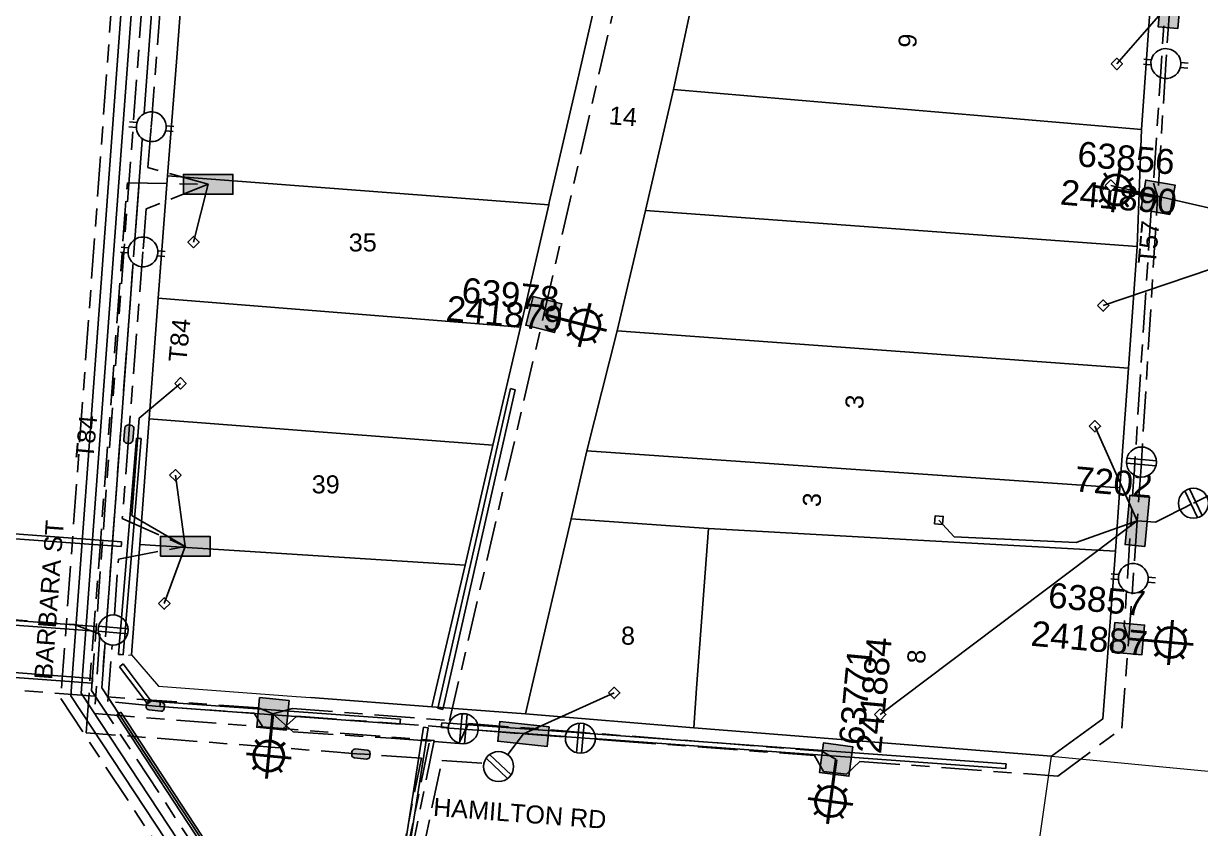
# Model space of a CAD drawing. Header units: metres. Extents: x 309980 to 311407, y 6249141 to 6251386.
# Drawn here: x 310674.1 to 310791.6, y 6249980.3 to 6250060.6 of the extents above; entities that cross this region are included whole.
import ezdxf
from ezdxf.enums import TextEntityAlignment as Align

# ---------------------------------------------------------------- set-up
doc = ezdxf.new("R2010")
doc.units = ezdxf.units.M
doc.linetypes.add('Cable Exist UG', pattern=[8.2, 4, -1.2, 1.8, -1.2])
doc.layers.get('0').update_dxf_attribs({"color": 6})
for name, color, linetype, lineweight in [('Cadastre Buildings_SP_EXT', 9, 'Continuous', 5), ('Cadastre Land Parcels_SP_EXT', 9, 'Continuous', 5), ('Cadastre Road Names_SP_HV_LV_SL_EXT', 9, 'Continuous', 5), ('Cadastre Roads_SP_EXT', 9, 'Continuous', 5)]:
    doc.layers.add(name, color=color, linetype=linetype, lineweight=lineweight)
for name, color, linetype in [('Equip_LV_EXT', 7, 'Continuous'), ('Equip_SP_SL_EXT', 7, 'Continuous'), ('Mains_HV_EXT', 7, 'Continuous'), ('Mains_LV_EXT', 7, 'Continuous'), ('Mains_SL_EXT', 7, 'Continuous'), ('Mains_TR_EXT', 7, 'Continuous'), ('Services_SP_EXT', 7, 'Continuous'), ('SupportsUG_SP_LV_EXT', 7, 'Continuous'), ('SupportsUG_SP_LV_SL_EXT', 7, 'Continuous'), ('UG_Details_SP_MISC', 7, 'Continuous')]:
    doc.layers.add(name, color=color, linetype=linetype)
doc.styles.add('COLUMN_LABEL', font='arial.ttf')
doc.styles.add('iecARIAL', font='arial.ttf', dxfattribs={"height": 2})
doc.styles.add('POLE_LABEL', font='arial.ttf')
doc.styles.get("Standard").update_dxf_attribs({"font": 'arial.ttf'})
doc.linetypes.add('Cable P UG', pattern='A,6,-0.5,["P",Standard,S=1.7,R=0,X=0.5,Y=-1],-2.9', length=9.4)

# ---------------------------------------------------------------- blocks, each defined once
blk = doc.blocks.new('COLUMN_EXT')
blk.add_hatch(color=256).paths.add_polyline_path([(-1.49, 1.48), (-1.49, -1.49), (1.48, -1.49), (1.48, 1.48)])
blk.add_lwpolyline([(-1.49, -1.49), (1.48, -1.49), (1.48, 1.48), (-1.49, 1.48)], close=True)
for tag, height, style, flags, p in [('ASSET_NUM', 2.5, 'COLUMN_LABEL', 8, (2, 2)), ('STRUCTURE_PLANT_NUMBER', 0.2, 'POLE_LABEL', 9, (1.81, 0.03)), ('STREET_CODE', 0.2, 'COLUMN_LABEL', 9, (1.81, -0.2))]:
    blk.add_attdef(tag, text='', height=height, dxfattribs=dict(style=style, flags=flags)).set_placement(p, align=Align.MIDDLE_LEFT)
at = {"flags": 9}
for tag, p in [('COLUMN_TYPE', (1.81, -0.4)), ('OWNED_BY', (1.81, -0.6)), ('STATE', (1.81, -0.8)), ('USAGE', (1.81, -1)), ('LEGEND', (1.81, -1.2)), ('STREETNAME', (1.81, -1.6)), ('SUBURB', (1.81, -1.8)), ('LOCATION', (1.81, -1.4)), ('NOTES', (1.81, -2))]:
    blk.add_attdef(tag, text='', height=0.2, dxfattribs=at).set_placement(p, align=Align.MIDDLE_LEFT)
at = {"flags": 1}
blk.add_attdef('Z', (1.81, -2.35), '', height=0.2, dxfattribs=at)
blk = doc.blocks.new('CUBICLE_EXT')
blk.add_hatch(color=256).paths.add_polyline_path([(-2.475, 0.99), (-2.475, -0.99), (2.475, -0.99), (2.475, 0.99)])
blk.add_lwpolyline([(-2.475, -0.99), (2.475, -0.99), (2.475, 0.99), (-2.475, 0.99)], close=True)
at = {"style": 'COLUMN_LABEL'}
for tag, height, flags, p in [('ASSET_NUM', 2.5, 8, (2, 2)), ('STREET_CODE', 0.2, 9, (0, -0.2))]:
    blk.add_attdef(tag, text='', height=height, dxfattribs=dict(at, flags=flags)).set_placement(p, align=Align.MIDDLE_LEFT)
at = {"flags": 1}
blk.add_attdef('Z', (0, 0), '', height=0.2, dxfattribs=at)
at = {"flags": 9}
for tag, p in [('OWNED_BY', (0, -0.4)), ('STATE', (0, -0.6)), ('USAGE', (0, -0.8)), ('LEGEND', (0, -1)), ('LOCATION', (0, -1.2)), ('STREETNAME', (0, -1.6)), ('SUBURB', (0, -1.8)), ('PARENT', (0, -1.4)), ('NOTES', (0, -2))]:
    blk.add_attdef(tag, text='', height=0.2, dxfattribs=at).set_placement(p, align=Align.MIDDLE_LEFT)
blk = doc.blocks.new('PILLAR_EXT')
blk.add_hatch(color=256).paths.add_polyline_path([(-2.475, 0.99), (-2.475, -0.99), (2.475, -0.99), (2.475, 0.99)])
blk.add_lwpolyline([(-2.475, -0.99), (2.475, -0.99), (2.475, 0.99), (-2.475, 0.99)], close=True)
at = {"style": 'iecARIAL', "flags": 8}
blk.add_attdef('ASSET_NUM', (1.5, 3.5), '', height=2.5, dxfattribs=at)
for tag, p, flags in [('OWNED_BY', (0, -0.2), 9), ('STATE', (0, -0.4), 9), ('SUPPORT_TYPE', (0, -0.6), 9), ('USAGE', (0, -0.8), 9), ('LEGEND', (0, -1), 9), ('LOCATION', (0, -1.2), 9), ('STREETNAME', (0, -1.8), 9), ('SUBURB', (0, -2), 1), ('NOTES', (0, -1.4), 9), ('PARENT', (0, -1.6), 9)]:
    blk.add_attdef(tag, p, '', height=0.2, dxfattribs=dict(flags=flags))
blk = doc.blocks.new('SL_LANTERN_EXT')
at = {"lineweight": 40}
for p, q in [((0, 1.97), (0, 6.47)), ((-1.46, 5.68), (-1.06, 5.28)), ((1.46, 5.68), (1.06, 5.28)), ((-2.25, 4.22), (2.25, 4.22)), ((-1.46, 2.76), (-1.06, 3.16)), ((0, 0), (0, 2.72)), ((1.46, 2.76), (1.06, 3.16))]:
    blk.add_line(p, q, dxfattribs=at)
blk.add_circle((0, 4.22), 1.5, dxfattribs=at)
at = {"style": 'iecARIAL', "flags": 8}
blk.add_attdef('ASSET_NUM', (1.5, 1.5), '', height=2.5, dxfattribs=at)
for tag, p, height, flags in [('CONSTRUCTED_VOLTAGE', (0.98, -0.65), 0.2, 9), ('CONTROL_TYPE', (0.98, -0.85), 0.2, 9), ('LANTERN_PURPOSE', (0.98, -1.05), 0.2, 9), ('LANTERN_TYPE', (0.98, -1.25), 0.2, 9), ('LNUMBER', (2.18, -3.25), 2.5, 8), ('OPERATING_VOLTAGE', (0.98, -1.65), 0.2, 9), ('ORIENTATION', (0.98, -1.85), 0.2, 9), ('OWNED_BY', (0.98, -2.05), 0.2, 9), ('STATE', (0.98, -2.25), 0.2, 9), ('NO_PHASES', (0.98, -1.45), 0.2, 9), ('USAGE', (0.98, -2.45), 0.2, 9), ('CEXIST', (0.98, -2.65), 0.2, 9), ('CNEW', (0.98, -2.85), 0.2, 9), ('CNUMBER', (0.98, -3.05), 0.2, 9), ('CREMOVE', (0.98, -3.25), 0.2, 9), ('CREPLACE', (0.98, -3.45), 0.2, 9), ('LKINGHEIGHT', (0.98, -3.65), 0.2, 9), ('LBRACKET', (0.98, -3.85), 0.2, 9), ('LBRACKETVOCAB', (0.98, -4.05), 0.2, 9), ('LCATEGORY', (0.98, -4.25), 0.2, 9), ('LCHARGE1', (0.98, -4.45), 0.2, 9), ('LCHARGE1PERCENT', (0.98, -4.65), 0.2, 9), ('LCHARGE2', (0.98, -4.85), 0.2, 9), ('LCHARGE2PERCENT', (0.98, -5.05), 0.2, 9), ('LCHARGE3', (0.98, -5.25), 0.2, 9), ('LCHARGE3PERCENT', (0.98, -5.45), 0.2, 9), ('LEXIST', (0.98, -5.65), 0.2, 9), ('LLAMP', (0.98, -5.85), 0.2, 9), ('LLAMPVOCAB', (0.98, -6.05), 0.2, 9), ('LMAST', (0.98, -6.25), 0.2, 9), ('LMASTVOCAB', (0.98, -6.45), 0.2, 9), ('LNEW', (0.98, -6.65), 0.2, 9), ('LANTNUMBER', (0.98, -6.85), 0.2, 9), ('LOUTREACH', (0.98, -7.25), 0.2, 9), ('LOUTREACHVOCAB', (0.98, -7.45), 0.2, 9), ('LRATECODE', (0.98, -7.65), 0.2, 9), ('LREMOVE', (0.98, -7.85), 0.2, 9), ('LREPLACE', (0.98, -8.05), 0.2, 9), ('LTYPE', (0.98, -8.25), 0.2, 9), ('STREETNAME', (0.98, -9.25), 0.2, 9), ('SUBURB', (0.98, -9.45), 0.2, 1), ('LTYPEVOCAB', (0.98, -8.45), 0.2, 9), ('LEGEND', (0.98, -8.65), 0.2, 9), ('LOCATION', (0.98, -8.85), 0.2, 9), ('NOTES', (0.98, -9.05), 0.2, 9)]:
    blk.add_attdef(tag, p, '', height=height, dxfattribs=dict(flags=flags))
blk = doc.blocks.new('CCP_EXT')
at = {"flags": 9}
for tag, p in [('STATE', (0, -1.8)), ('LEGEND', (0, -1.4)), ('LIFE_SUPPORT', (0, -1.6)), ('NOTES', (0, -2))]:
    blk.add_attdef(tag, text='', height=0.2, dxfattribs=at).set_placement(p, align=Align.MIDDLE_LEFT)
blk.add_wipeout([(0, 0.57), (0.57, 0), (0, -0.57), (-0.57, 0)])
blk.add_lwpolyline([(-0.57, 0), (0, 0.57), (0.57, 0), (0, -0.57), (-0.57, 0)])
at = {"flags": 1}
blk.add_attdef('Z', (0, 0), '', height=0.2, dxfattribs=at)
at = {"flags": 9}
for tag, p in [('CCP_TYPE', (0, 0)), ('CONSTRUCTED_VOLTAGE', (0, -0.2)), ('OPERATING_VOLTAGE', (0, -0.6)), ('ORIENTATION', (0, -0.8)), ('OWNED_BY', (0, -1)), ('NO_PHASES', (0, -0.4)), ('USAGE', (0, -1.2))]:
    blk.add_attdef(tag, text='', height=0.2, dxfattribs=at).set_placement(p, align=Align.MIDDLE_LEFT)
blk = doc.blocks.new('LV_STJ_EXT')
h = blk.add_hatch(color=256)
edge = h.paths.add_edge_path()
edge.add_ellipse((-0.59, 0.13), major_axis=(0.226, 0.226), ratio=1, start_angle=45, end_angle=135)
edge.add_line((-0.91, 0.13), (-0.91, -0.13))
edge.add_ellipse((-0.59, -0.13), major_axis=(0.226, 0.226), ratio=1, start_angle=135, end_angle=225)
edge.add_line((-0.59, -0.45), (0.59, -0.45))
edge.add_ellipse((0.59, -0.13), major_axis=(-0.226, 0.226), ratio=1, start_angle=135, end_angle=225)
edge.add_line((0.91, -0.13), (0.91, 0.13))
edge.add_ellipse((0.59, 0.13), major_axis=(-0.226, 0.226), ratio=1, start_angle=225, end_angle=315)
edge.add_line((0.59, 0.45), (-0.59, 0.45))
blk.add_lwpolyline([(-0.91, 0.13), (-0.91, -0.13, 0.414214), (-0.59, -0.45), (0.59, -0.45, 0.414214), (0.91, -0.13), (0.91, 0.13, 0.414214), (0.59, 0.45), (-0.59, 0.45, 0.414214)], format="xyb", close=True)
at = {"flags": 1}
blk.add_attdef('Z', (0, 0), '', height=0.2, dxfattribs=at)
at = {"flags": 9}
for tag, p in [('ORIENTATION', (0, 0)), ('USAGE', (0, -0.2)), ('LEGEND', (0, -0.4)), ('NOTES', (0, -0.6))]:
    blk.add_attdef(tag, text='', height=0.2, dxfattribs=at).set_placement(p, align=Align.MIDDLE_LEFT)
blk = doc.blocks.new('LV_UG_LINKS_OPEN_EXT')
for p, q in [((-0.25, 1.47), (-0.25, 2.22)), ((0.25, 1.47), (0.25, 2.22)), ((-0.25, -1.47), (-0.25, -2.22)), ((0.25, -1.47), (0.25, -2.22))]:
    blk.add_line(p, q)
at = {"flags": 9}
for tag, p in [('ACTUAL_STATUS', (0, 0)), ('CONSTRUCTED_VOLTAGE', (0, -0.2)), ('OPERATING_VOLTAGE', (0, -0.6)), ('ORIENTATION', (0, -0.8)), ('STATE', (0, -1)), ('SWITCH_TYPE', (0, -1.2)), ('NO_PHASES', (0, -0.4)), ('USAGE', (0, -1.4)), ('NOTES', (0, -1.6))]:
    blk.add_attdef(tag, text='', height=0.2, dxfattribs=at).set_placement(p, align=Align.MIDDLE_LEFT)
at = {"flags": 1}
blk.add_attdef('Z', (0, 0), '', height=0.2, dxfattribs=at)
blk.add_wipeout([(-0.25, 1.47), (-0.43, 1.43), (-0.61, 1.36), (-0.77, 1.28), (-0.93, 1.17), (-1.07, 1.05), (-1.19, 0.9), (-1.29, 0.75), (-1.38, 0.58), (-1.44, 0.4), (-1.48, 0.22), (-1.49, 0.03), (-1.49, -0.16), (-1.45, -0.34), (-1.4, -0.52), (-1.32, -0.69), (-1.23, -0.85), (-1.11, -1), (-0.98, -1.13), (-0.83, -1.24), (-0.66, -1.34), (-0.49, -1.41), (-0.31, -1.46), (-0.13, -1.49), (0.06, -1.49), (0.25, -1.47), (0.43, -1.43), (0.61, -1.36), (0.77, -1.28), (0.93, -1.17), (1.07, -1.05), (1.19, -0.9), (1.29, -0.75), (1.38, -0.58), (1.44, -0.4), (1.48, -0.22), (1.49, -0.03), (1.49, 0.16), (1.45, 0.34), (1.4, 0.52), (1.32, 0.69), (1.23, 0.85), (1.11, 1), (0.98, 1.13), (0.83, 1.24), (0.66, 1.34), (0.49, 1.41), (0.31, 1.46), (0.13, 1.49), (-0.06, 1.49)])
blk.add_lwpolyline([(0, -1.49, 1), (0, 1.49, 1)], format="xyb", close=True)
blk = doc.blocks.new('LV_UG_LINKS_CLOSED_EXT')
blk.add_wipeout([(-1.06, 1.06), (-1.18, 0.92), (-1.29, 0.76), (-1.37, 0.59), (-1.43, 0.42), (-1.48, 0.23), (-1.49, 0.05), (-1.49, -0.14), (-1.46, -0.33), (-1.41, -0.51), (-1.33, -0.68), (-1.24, -0.84), (-1.12, -0.99), (-0.99, -1.12), (-0.84, -1.24), (-0.68, -1.33), (-0.51, -1.41), (-0.33, -1.46), (-0.14, -1.49), (0.05, -1.49), (0.23, -1.48), (0.42, -1.43), (0.59, -1.37), (0.76, -1.29), (0.92, -1.18), (1.06, -1.06), (1.18, -0.92), (1.29, -0.76), (1.37, -0.59), (1.43, -0.42), (1.48, -0.23), (1.49, -0.05), (1.49, 0.14), (1.46, 0.33), (1.41, 0.51), (1.33, 0.68), (1.24, 0.84), (1.12, 0.99), (0.99, 1.12), (0.84, 1.24), (0.68, 1.33), (0.51, 1.41), (0.33, 1.46), (0.14, 1.49), (-0.05, 1.49), (-0.23, 1.48), (-0.42, 1.43), (-0.59, 1.37), (-0.76, 1.29), (-0.92, 1.18)])
for p, q in [((-0.25, -1.48), (-0.25, 1.48)), ((0.25, -1.48), (0.25, 1.48))]:
    blk.add_line(p, q)
blk.add_circle((0, 0), 1.5)
at = {"flags": 9}
for tag, p in [('ACTUAL_STATUS', (0, 0)), ('CONSTRUCTED_VOLTAGE', (0, -0.2)), ('OPERATING_VOLTAGE', (0, -0.6)), ('ORIENTATION', (0, -0.8)), ('STATE', (0, -1)), ('SWITCH_TYPE', (0, -1.2)), ('NO_PHASES', (0, -0.4)), ('USAGE', (0, -1.4)), ('NOTES', (0, -1.6))]:
    blk.add_attdef(tag, text='', height=0.2, dxfattribs=at).set_placement(p, align=Align.MIDDLE_LEFT)
at = {"flags": 1}
blk.add_attdef('Z', (0, 0), '', height=0.2, dxfattribs=at)

msp = doc.modelspace()

# ---------------------------------------------------------------- linework, layer by layer
at = {"layer": 'Cadastre Land Parcels_SP_EXT', "linetype": 'Continuous'}
for points in [[(310735.01, 6250078.72), (310720.1, 6250079.94), (310706.34, 6250081.03), (310691.29, 6250082.23), (310690.33, 6250069.57), (310689.4, 6250057.21), (310688.49, 6250045.38), (310726.55, 6250042.49), (310726.6, 6250042.74), (310729.37, 6250054.6), (310732.13, 6250066.66), (310735.01, 6250078.72)], [(310786.65, 6250062.7), (310741.52, 6250065.72), (310739.02, 6250053.99), (310785.75, 6250050.02), (310786.65, 6250062.7)], [(310726.55, 6250042.49), (310688.49, 6250045.38), (310687.54, 6250033.18), (310723.74, 6250030.29), (310726.55, 6250042.49)], [(310784.45, 6250026.2), (310733.39, 6250029.92), (310730.35, 6250017.94), (310783.57, 6250014.24), (310784.45, 6250026.2)], [(310720.98, 6250018.52), (310686.65, 6250021.13), (310685.7, 6250008.61), (310718.19, 6250006.55), (310720.98, 6250018.52)], [(310783.57, 6250014.24), (310730.35, 6250017.94), (310728.8, 6250011.15), (310742.51, 6250010.2), (310783.16, 6250007.95), (310783.57, 6250014.24)], [(310742.51, 6250010.2), (310728.8, 6250011.15), (310724.76, 6249994), (310724.23, 6249991.71), (310741.03, 6249990.3), (310741.32, 6249994.25), (310742.51, 6250010.2)], [(310741.32, 6249994.25), (310741.03, 6249990.3), (310776.75, 6249987.48), (310781.89, 6249991.21), (310782.19, 6249995.15), (310783.16, 6250007.95), (310742.51, 6250010.2), (310741.32, 6249994.25)]]:
    msp.add_lwpolyline(points, close=True, dxfattribs=at)
msp.add_lwpolyline([(310732.13, 6250066.66), (310729.37, 6250054.6), (310726.6, 6250042.74), (310726.55, 6250042.49), (310723.74, 6250030.29), (310720.98, 6250018.52), (310718.19, 6250006.55), (310715.18, 6249993.71), (310714.88, 6249992.4), (310724.23, 6249991.71), (310724.76, 6249994), (310724.76, 6249994), (310728.8, 6250011.15), (310730.35, 6250017.94), (310733.39, 6250029.92), (310736.2, 6250041.94), (310739.02, 6250053.99), (310741.52, 6250065.72)], dxfattribs=at)
at = {"layer": 'Mains_LV_EXT', "linetype": 'Cable Exist UG'}
for points in [[(310706.72, 6249976.34), (310711.57, 6249975.84), (310713.83, 6249987.27), (310707.65, 6249987.7)], [(310688.04, 6249957.07), (310690.24, 6249960.24), (310689.48, 6249962.34), (310690.81, 6249964.23), (310693.5, 6249964.92), (310700.66, 6249975.19), (310713.19, 6249974.29), (310715.88, 6249987.05), (310720.06, 6249986.78)]]:
    msp.add_lwpolyline(points, dxfattribs=at)
at = {"layer": 'Mains_SL_EXT', "linetype": 'Cable Exist UG'}
for points in [[(310726.06, 6250031.55), (310734.62, 6250068.88)], [(310699, 6249991.69), (310701.03, 6249989.89), (310710.81, 6249989.28), (310715.15, 6249988.94)]]:
    msp.add_lwpolyline(points, dxfattribs=at)
at = {"layer": 'UG_Details_SP_MISC'}
for p, q in [((310722.74, 6250024.15), (310722.98, 6250024.1)), ((310723.21, 6250024.04), (310722.98, 6250024.1)), ((310685.38, 6250019.2), (310685.62, 6250019.18)), ((310685.85, 6250019.16), (310685.62, 6250019.18)), ((310683.89, 6250008.88), (310668.56, 6250009.99)), ((310683.85, 6250008.4), (310668.53, 6250009.51)), ((310683.85, 6250008.4), (310683.87, 6250008.64)), ((310683.89, 6250008.88), (310683.87, 6250008.64)), ((310683.58, 6249997.63), (310683.82, 6249997.61)), ((310684.06, 6249997.59), (310683.82, 6249997.61)), ((310680.97, 6249994.76), (310667.16, 6249995.78)), ((310681, 6249995.24), (310667.19, 6249996.26)), ((310683.67, 6249996.39), (310683.86, 6249996.54)), ((310686.47, 6249992.69), (310683.67, 6249996.39)), ((310684.05, 6249996.68), (310683.86, 6249996.54)), ((310686.85, 6249992.98), (310684.05, 6249996.68)), ((310680.97, 6249994.76), (310680.99, 6249995)), ((310681, 6249995.24), (310680.99, 6249995)), ((310686.47, 6249992.69), (310686.66, 6249992.84)), ((310686.85, 6249992.98), (310686.66, 6249992.84)), ((310687.72, 6249992.43), (310687.74, 6249992.67)), ((310711.71, 6249990.68), (310687.72, 6249992.43)), ((310687.75, 6249992.91), (310687.74, 6249992.67)), ((310711.74, 6249991.16), (310687.75, 6249992.91)), ((310715.49, 6249992.26), (310715.72, 6249992.21)), ((310683.41, 6249991.59), (310683.61, 6249991.73)), ((310695.29, 6249973.56), (310683.41, 6249991.59)), ((310683.81, 6249991.86), (310683.61, 6249991.73)), ((310695.66, 6249973.87), (310683.81, 6249991.86)), ((310711.71, 6249990.68), (310711.72, 6249990.92)), ((310711.74, 6249991.16), (310711.72, 6249990.92)), ((310711.45, 6249973.85), (310714.04, 6249990.37)), ((310711.92, 6249973.76), (310714.51, 6249990.3)), ((310714.04, 6249990.37), (310714.27, 6249990.33)), ((310714.51, 6249990.3), (310714.27, 6249990.33)), ((310772.19, 6249986.23), (310772.21, 6249986.47)), ((310772.22, 6249986.71), (310772.21, 6249986.47))]:
    msp.add_line(p, q, dxfattribs=at)

# ---------------------------------------------------------------- block references
at = {"layer": 'Equip_LV_EXT'}
for p, rotation in [((310684.61, 6250019.61), 264.3974655158406), ((310687.27, 6249992.47), 353.4234540089658), ((310707.79, 6249987.69), 174.6963453168928)]:
    msp.add_blockref('LV_STJ_EXT', p, dxfattribs=dict(at, rotation=rotation))
at = {"layer": 'Equip_SP_SL_EXT'}
ref = msp.add_blockref('SL_LANTERN_EXT', (310787.38, 6250043.26), dxfattribs=dict(at, rotation=80.2092711698508))
ref.add_attrib('ASSET_NUM', '63856', dxfattribs={"layer": '0', "height": 2.5, "rotation": 355.0011, "style": 'iecARIAL'}).set_placement((310788.88, 6250044.76), align=Align.BOTTOM_RIGHT)
ref = msp.add_blockref('SL_LANTERN_EXT', (310726.06, 6250031.55), dxfattribs=dict(at, rotation=255.7501563791511))
ref.add_attrib('ASSET_NUM', '63978', dxfattribs={"layer": '0', "height": 2.5, "rotation": 354.3287, "style": 'iecARIAL'}).set_placement((310727.56, 6250033.05), align=Align.MIDDLE_RIGHT)
ref = msp.add_blockref('SL_LANTERN_EXT', (310784.45, 6249999.2), dxfattribs=dict(at, rotation=264.80797069414))
ref.add_attrib('ASSET_NUM', '63857', dxfattribs={"layer": '0', "height": 2.5, "rotation": 354.8455, "style": 'iecARIAL'}).set_placement((310785.95, 6250000.7), align=Align.BOTTOM_RIGHT)
ref = msp.add_blockref('SL_LANTERN_EXT', (310755.25, 6249987.13), dxfattribs=dict(at, rotation=172.3846152962531))
ref.add_attrib('ASSET_NUM', '63771', dxfattribs={"layer": '0', "height": 2.5, "rotation": 84.6822, "style": 'iecARIAL'}).set_placement((310756.75, 6249988.63), align=Align.MIDDLE_LEFT)
at = {"layer": 'Equip_SP_SL_EXT', "rotation": 174.4682536220758}
msp.add_blockref('SL_LANTERN_EXT', (310699, 6249991.69), dxfattribs=at)
at = {"layer": 'Services_SP_EXT'}
for p in [(310781.93, 6250032.44), (310689.77, 6250024.68), (310688.16, 6250002.71)]:
    msp.add_blockref('CCP_EXT', p, dxfattribs=at)
at = {"layer": 'SupportsUG_SP_LV_EXT'}
ref = msp.add_blockref('PILLAR_EXT', (310788.61, 6250062.64), dxfattribs=dict(at, rotation=264.8381928369664))
ref.add_attrib('ASSET_NUM', '7201', dxfattribs={"layer": '0', "height": 2.5, "rotation": 355.0181, "style": 'iecARIAL'}).set_placement((310790.11, 6250066.14), align=Align.BOTTOM_RIGHT)
for p in [(310692.54, 6250044.54), (310690.25, 6250008.41)]:
    msp.add_blockref('CUBICLE_EXT', p, dxfattribs=at)
ref = msp.add_blockref('PILLAR_EXT', (310785.33, 6250010.97), dxfattribs=dict(at, rotation=264.6597510589196))
ref.add_attrib('ASSET_NUM', '7202', dxfattribs={"layer": '0', "height": 2.5, "rotation": 354.8455, "style": 'iecARIAL'}).set_placement((310786.83, 6250014.47), align=Align.MIDDLE_RIGHT)
at = {"layer": 'SupportsUG_SP_LV_EXT', "rotation": 173.8593086206696}
msp.add_blockref('PILLAR_EXT', (310724.03, 6249989.69), dxfattribs=at)
at = {"layer": 'SupportsUG_SP_LV_SL_EXT'}
ref = msp.add_blockref('COLUMN_EXT', (310787.38, 6250043.26), dxfattribs=dict(at, rotation=80.2092711698508))
ref.add_attrib('ASSET_NUM', '241890', dxfattribs={"layer": '0', "height": 2.5, "rotation": 355.0011, "style": 'COLUMN_LABEL'}).set_placement((310789.38, 6250044.01), align=Align.TOP_RIGHT)
ref = msp.add_blockref('COLUMN_EXT', (310726.06, 6250031.55), dxfattribs=dict(at, rotation=255.7501563791511))
ref.add_attrib('ASSET_NUM', '241879', dxfattribs={"layer": '0', "height": 2.5, "rotation": 354.3287, "style": 'COLUMN_LABEL'}).set_placement((310728.06, 6250032.3), align=Align.TOP_RIGHT)
ref = msp.add_blockref('COLUMN_EXT', (310784.45, 6249999.2), dxfattribs=dict(at, rotation=264.80797069414))
ref.add_attrib('ASSET_NUM', '241887', dxfattribs={"layer": '0', "height": 2.5, "rotation": 354.8455, "style": 'COLUMN_LABEL'}).set_placement((310786.45, 6249999.95), align=Align.TOP_RIGHT)
ref = msp.add_blockref('COLUMN_EXT', (310755.25, 6249987.13), dxfattribs=dict(at, rotation=172.3846152962531))
ref.add_attrib('ASSET_NUM', '241884', dxfattribs={"layer": '0', "height": 2.5, "rotation": 84.6822, "style": 'COLUMN_LABEL'}).set_placement((310757.25, 6249987.88), align=Align.TOP_LEFT)
at = {"layer": 'SupportsUG_SP_LV_SL_EXT', "rotation": 174.4682536220758}
msp.add_blockref('COLUMN_EXT', (310699, 6249991.69), dxfattribs=at)

# ---------------------------------------------------------------- texts
at = {"layer": 'Cadastre Land Parcels_SP_EXT'}
for s, rotation, p in [('9', 85.9914, (310763.24, 6250058.11)), ('14', 355.5222, (310732.51, 6250050.54)), ('3', 86.0117, (310757.94, 6250022.08)), ('3', 85.8133, (310753.68, 6250012.3)), ('8', 85.9615, (310764.12, 6249996.65))]:
    msp.add_text(s, height=1.8, rotation=rotation, dxfattribs=at).set_placement(p)
for s, p in [('35', (310706.58, 6250037.84)), ('39', (310702.88, 6250013.7)), ('8', (310733.77, 6249998.6))]:
    msp.add_text(s, height=1.8, dxfattribs=at).set_placement(p)
at = {"layer": 'Cadastre Road Names_SP_HV_LV_SL_EXT'}
for s, rotation, p in [('BARBARA ST', 85.7575, (310676.95, 6249995.06)), ('HAMILTON RD', 355.6673, (310714.96, 6249981.53))]:
    msp.add_text(s, height=1.8, rotation=rotation, dxfattribs=at).set_placement(p)
at = {"layer": 'Mains_LV_EXT'}
for s, rotation, p in [('T57', 84.8673, (310787.16, 6250036.51)), ('T84', 84.4699, (310690.36, 6250026.74)), ('T84', 84.6944, (310681.07, 6250017.09))]:
    msp.add_text(s, height=1.8, rotation=rotation, dxfattribs=at).set_placement(p)

# ---------------------------------------------------------------- next in the draw order: linework, layer by layer
at = {"layer": 'Cadastre Buildings_SP_EXT', "linetype": 'Continuous'}
for points in [[(310785.33, 6250038.35), (310736.2, 6250041.94), (310733.39, 6250029.92), (310784.45, 6250026.2), (310785.33, 6250038.35)], [(310723.74, 6250030.29), (310687.54, 6250033.18), (310686.65, 6250021.13), (310720.98, 6250018.52), (310723.74, 6250030.29)], [(310718.19, 6250006.55), (310685.7, 6250008.61), (310684.88, 6249997.59), (310687.58, 6249994.47), (310701.33, 6249993.43), (310702.78, 6249993.32), (310714.88, 6249992.4), (310715.18, 6249993.71), (310718.19, 6250006.55)]]:
    msp.add_lwpolyline(points, close=True, dxfattribs=at)
at = {"layer": 'Services_SP_EXT'}
for points in [[(310781.93, 6250032.44), (310803.36, 6250039.69)], [(310690.25, 6250008.41), (310688.16, 6250002.71)]]:
    msp.add_lwpolyline(points, dxfattribs=at)

# ---------------------------------------------------------------- next in the draw order: block references
for p in [(310783.28, 6250056.55), (310782.68, 6250044.41), (310781.09, 6250020.4), (310689.26, 6250015.51), (310733.09, 6249993.79), (310759.65, 6249991.62)]:
    msp.add_blockref('CCP_EXT', p, dxfattribs=at)
for p, rotation in [((310691.08, 6250038.77), 90.0000000000002), ((310765.52, 6250011.03), 39.86403879747679)]:
    msp.add_blockref('CCP_EXT', p, dxfattribs=dict(at, rotation=rotation))

# ---------------------------------------------------------------- next in the draw order: linework, layer by layer
at = {"layer": 'Cadastre Buildings_SP_EXT', "linetype": 'Continuous'}
msp.add_lwpolyline([(310785.75, 6250050.02), (310739.02, 6250053.99), (310736.2, 6250041.94), (310785.33, 6250038.35), (310785.75, 6250050.02)], close=True, dxfattribs=at)
at = {"layer": 'Cadastre Roads_SP_EXT', "linetype": 'Continuous'}
for points in [[(310684.59, 6249997.57), (310684.88, 6249997.59), (310685.7, 6250008.61), (310686.65, 6250021.13), (310687.54, 6250033.18), (310688.49, 6250045.38), (310689.4, 6250057.21), (310690.33, 6250069.57), (310691.29, 6250082.23), (310693.09, 6250105.99), (310683.32, 6250106.8), (310672.79, 6250107.66), (310671.92, 6250095.49), (310671.02, 6250083.19), (310670.13, 6250070.92), (310669.26, 6250059.17), (310668.37, 6250047.06), (310667.5, 6250034.9), (310667.06, 6250028.99), (310666.61, 6250022.9), (310665.74, 6250010.63), (310664.68, 6249996.2)], [(310786.65, 6250062.7), (310785.75, 6250050.02), (310785.33, 6250038.35), (310784.45, 6250026.2), (310783.57, 6250014.24), (310783.16, 6250007.95), (310782.19, 6249995.15), (310781.89, 6249991.21), (310776.75, 6249987.48), (310787.19, 6249986.48), (310801.84, 6249985.09), (310802.51, 6249995.45), (310803.61, 6250012.46), (310803.82, 6250015.76), (310803.85, 6250016.17), (310804.1, 6250020.02), (310804.42, 6250024.88), (310804.69, 6250029.11), (310805.36, 6250039.48), (310806.31, 6250054.14), (310807.15, 6250067.17)], [(310701.91, 6249973.68), (310701.89, 6249973.24), (310718.26, 6249972.04), (310738.94, 6249970.58), (310750.59, 6249969.7), (310762.29, 6249968.68), (310773.96, 6249967.83), (310775.37, 6249977.71), (310776.75, 6249987.48), (310741.03, 6249990.3), (310724.23, 6249991.71), (310714.88, 6249992.4), (310702.78, 6249993.32), (310702.78, 6249993.32)]]:
    msp.add_lwpolyline(points, dxfattribs=at)
at = {"layer": 'Mains_HV_EXT', "linetype": 'Cable P UG'}
for points in [[(310499.28, 6249307.21), (310480.87, 6249324.6), (310543.52, 6249415.46), (310407.88, 6249509.37), (310449.15, 6249568.56), (310455.97, 6249578.33), (310455.97, 6249578.33), (310519.21, 6249669.03), (310516.97, 6249696.2), (310525.14, 6249722.85), (310535.09, 6249744.62), (310693.3, 6249971.56), (310678.84, 6249993.5), (310699.61, 6250276.28), (310697.32, 6250447.42), (310712.36, 6250491.27), (310443.88, 6250655.55), (310836.73, 6250922.55), (310838.96, 6250937.88), (310821.75, 6250965.93), (310997.43, 6251073.89), (311001.2, 6251084.45), (310842.25, 6251343.04)], [(310500.97, 6249307.26), (310481.22, 6249324.9), (310543.56, 6249415.58), (310409.27, 6249509.63), (310449.85, 6249567.82), (310456.61, 6249577.51), (310456.61, 6249577.51), (310520.24, 6249668.76), (310517.98, 6249696.08), (310526.07, 6249722.49), (310535.97, 6249744.12), (310694.51, 6249971.55), (310679.87, 6249993.77), (310700.66, 6250275.8), (310698.7, 6250447.2), (310713.92, 6250491.32), (310445.73, 6250655.59), (310837.63, 6250921.98), (310840.26, 6250937.89), (310823.3, 6250965.71), (310998.25, 6251073.22), (311002.31, 6251084.56), (310866.6, 6251305.34), (310901.49, 6251326.77)], [(310502.48, 6249307.3), (310483.85, 6249325.19), (310546.33, 6249416.08), (310412.06, 6249510.12), (310451.49, 6249566.67), (310458.25, 6249576.36), (310458.25, 6249576.36), (310522.29, 6249668.2), (310520, 6249695.86), (310527.95, 6249721.78), (310537.71, 6249743.13), (310696.93, 6249971.52), (310681.91, 6249994.3), (310702.66, 6250275.73), (310700.71, 6250446.88)]]:
    msp.add_lwpolyline(points, dxfattribs=at)
at = {"layer": 'Mains_LV_EXT', "linetype": 'Cable Exist UG'}
msp.add_lwpolyline([(310684.61, 6250019.61), (310683.96, 6250011.2), (310690.25, 6250008.41)], dxfattribs=at)
at = {"layer": 'Services_SP_EXT'}
for points in [[(310691.08, 6250038.77), (310692.54, 6250044.54)], [(310782.68, 6250044.41), (310803.36, 6250039.69)], [(310690.25, 6250008.41), (310684.92, 6250011.5), (310684.92, 6250011.5), (310685.66, 6250021.21), (310689.77, 6250024.68)], [(310690.25, 6250008.41), (310689.26, 6250015.51)], [(310785.33, 6250010.97), (310779.22, 6250008.79), (310767.05, 6250009.35), (310765.52, 6250011.03)]]:
    msp.add_lwpolyline(points, dxfattribs=at)

# ---------------------------------------------------------------- next in the draw order: block references
at = {"layer": 'Equip_LV_EXT'}
for name, p, rotation in [('LV_UG_LINKS_OPEN_EXT', (310788.18, 6250056.59), 264.8381928369664), ('LV_UG_LINKS_OPEN_EXT', (310686.86, 6250050.29), 83.85073629512426), ('LV_UG_LINKS_OPEN_EXT', (310686.02, 6250037.8), 264.3974655158406), ('LV_UG_LINKS_CLOSED_EXT', (310785.74, 6250016.83), 264.7948753838259), ('LV_UG_LINKS_CLOSED_EXT', (310790.94, 6250012.72), 25.55027970124745), ('LV_UG_LINKS_OPEN_EXT', (310784.92, 6250005.22), 264.80797069414), ('LV_UG_LINKS_CLOSED_EXT', (310683.05, 6250000.07), 84.66506392966427), ('LV_UG_LINKS_CLOSED_EXT', (310718.01, 6249990.22), 354.774197465566), ('LV_UG_LINKS_CLOSED_EXT', (310729.71, 6249989.27), 354.6459458768306)]:
    msp.add_blockref(name, p, dxfattribs=dict(at, rotation=rotation))

# ---------------------------------------------------------------- next in the draw order: linework, layer by layer
at = {"layer": 'Mains_HV_EXT', "linetype": 'Cable Exist UG'}
msp.add_lwpolyline([(310668.51, 6250004.46), (310668.25, 6250001.36), (310670.48, 6250001.28), (310679.15, 6250000.62), (310681.72, 6249999.65), (310681.19, 6249991.73), (310715.12, 6249989.03), (310712.76, 6249977.51), (310709.01, 6249977.74), (310699.42, 6249978.38), (310679.69, 6249950.58), (310680.41, 6249947.92), (310637.27, 6249886.28), (310638.15, 6249885.33)], dxfattribs=at)
at = {"layer": 'Mains_LV_EXT', "linetype": 'Cable Exist UG'}
for points in [[(310686.86, 6250050.29), (310690.51, 6250098.59)], [(310788.61, 6250062.64), (310788.18, 6250056.59)], [(310788.18, 6250056.59), (310785.74, 6250016.83)], [(310692.54, 6250044.54), (310686.5, 6250046.22), (310686.86, 6250050.29)], [(310707.8, 6249987.69), (310680.34, 6249989.81), (310684.47, 6250044.68), (310692.54, 6250044.54)], [(310692.54, 6250044.54), (310686.36, 6250042.08), (310686.02, 6250037.8)], [(310686.02, 6250037.8), (310684.61, 6250019.61)], [(310790.94, 6250012.72), (310801.86, 6250018.18), (310807.46, 6250017.86)], [(310785.74, 6250016.83), (310785.33, 6250010.97)], [(310785.33, 6250010.97), (310787.14, 6250010.83), (310790.94, 6250012.72)], [(310785.33, 6250010.97), (310784.92, 6250005.22)], [(310683.17, 6250001.57), (310683.58, 6250007.13), (310690.25, 6250008.41)], [(310731.2, 6249989.16), (310733.25, 6249989.01), (310753.08, 6249987.54), (310753.99, 6249985.94), (310756.28, 6249985.67), (310757.61, 6249986.96), (310777.41, 6249985.48), (310783.8, 6249990.28), (310784.92, 6250005.22)], [(310687.27, 6249992.47), (310682.53, 6249992.94), (310682.96, 6249998.58)], [(310687.27, 6249992.47), (310697.12, 6249991.76), (310698.03, 6249990.35), (310700.01, 6249990.2), (310701.38, 6249991.46), (310714.5, 6249990.51), (310716.51, 6249990.34)], [(310719.5, 6249990.08), (310724.03, 6249989.69)], [(310724.03, 6249989.69), (310728.08, 6249989.39)]]:
    msp.add_lwpolyline(points, dxfattribs=at)
at = {"layer": 'Mains_SL_EXT', "linetype": 'Cable Exist UG'}
for points in [[(310789.93, 6250090.09), (310786.94, 6250044.66), (310787.38, 6250043.26)], [(310787.38, 6250043.26), (310786.71, 6250041.92), (310784.03, 6250000.47), (310784.45, 6249999.2)], [(310699, 6249991.69), (310700.97, 6249992.23), (310716.65, 6249991.03), (310726.06, 6250031.55)], [(310699, 6249991.69), (310697.58, 6249992.29), (310668.04, 6249994.43), (310668.41, 6250001.27), (310667.2, 6250003.39)]]:
    msp.add_lwpolyline(points, dxfattribs=at)
at = {"layer": 'Services_SP_EXT'}
for points in [[(310783.28, 6250056.55), (310788.61, 6250062.64)], [(310781.09, 6250020.4), (310785.33, 6250010.97)], [(310759.65, 6249991.62), (310785.33, 6250010.97)], [(310733.09, 6249993.79), (310724.03, 6249989.69)]]:
    msp.add_lwpolyline(points, dxfattribs=at)
at = {"layer": 'UG_Details_SP_MISC'}
for p, q in [((310715.49, 6249992.26), (310722.74, 6250024.15)), ((310715.96, 6249992.15), (310723.21, 6250024.04)), ((310683.58, 6249997.63), (310685.38, 6250019.2)), ((310684.06, 6249997.59), (310685.85, 6250019.16)), ((310681.38, 6250000.42), (310667.57, 6250001.44)), ((310681.35, 6249999.94), (310667.54, 6250000.96)), ((310681.38, 6250000.42), (310681.36, 6250000.18)), ((310681.35, 6249999.94), (310681.36, 6250000.18)), ((310715.96, 6249992.15), (310715.72, 6249992.21)), ((310715.84, 6249990.33), (310715.85, 6249990.57)), ((310715.87, 6249990.81), (310715.85, 6249990.57))]:
    msp.add_line(p, q, dxfattribs=at)
at = {"layer": 'UG_Details_SP_MISC', "color": 7, "linetype": 'Cable Exist UG', "flags": 128}
msp.add_lwpolyline([(310685.6, 6250044.27), (310681.91, 6249994.3), (310696.93, 6249971.52), (310637.5, 6249886.27)], dxfattribs=at)

# ---------------------------------------------------------------- next in the draw order: block references
at = {"layer": 'Equip_LV_EXT', "rotation": 46.5033784408007}
msp.add_blockref('LV_UG_LINKS_CLOSED_EXT', (310721.54, 6249986.44), dxfattribs=at)

# ---------------------------------------------------------------- next in the draw order: linework, layer by layer
at = {"layer": 'Mains_LV_EXT', "linetype": 'Cable Exist UG'}
msp.add_lwpolyline([(310722.45, 6249987.63), (310724.03, 6249989.69)], dxfattribs=at)
at = {"layer": 'Mains_SL_EXT', "linetype": 'Cable Exist UG'}
for points in [[(310715.15, 6249988.94), (310717.58, 6249988.75), (310718.54, 6249990.73), (310753.84, 6249987.99), (310755.25, 6249987.13)], [(310714.62, 6249988.79), (310711.94, 6249975.77), (310722.06, 6249974.83), (310722.84, 6249973.61)]]:
    msp.add_lwpolyline(points, dxfattribs=at)
at = {"layer": 'Mains_TR_EXT', "linetype": 'Cable Exist UG'}
for points in [[(310893.38, 6251330.71), (310881.44, 6251332.35), (310843.91, 6251386.36), (310830.55, 6251365.89), (311003.41, 6251084.68), (310999.07, 6251072.55), (310824.67, 6250965.38), (310841.31, 6250938.09), (310838.55, 6250921.39), (310447.57, 6250655.63), (310715.13, 6250491.75), (310699.71, 6250447.04), (310701.66, 6250275.76), (310680.89, 6249994.03), (310695.72, 6249971.53), (310536.84, 6249743.62), (310527.01, 6249722.13), (310518.99, 6249695.97), (310521.27, 6249668.48), (310457.43, 6249576.93)], [(310841.4, 6251342.52), (311000.1, 6251084.33), (310996.6, 6251074.56), (310820.38, 6250966.26), (310837.92, 6250937.66), (310835.81, 6250923.13), (310442.04, 6250655.5), (310711.15, 6250490.83), (310696.31, 6250447.59), (310698.61, 6250276.31), (310677.82, 6249993.23), (310692.09, 6249971.58), (310534.22, 6249745.12), (310524.2, 6249723.2), (310515.95, 6249696.31), (310518.19, 6249669.31), (310455.15, 6249578.91)]]:
    msp.add_lwpolyline(points, dxfattribs=at)
at = {"layer": 'UG_Details_SP_MISC'}
for p, q in [((310715.84, 6249990.33), (310772.19, 6249986.23)), ((310715.87, 6249990.81), (310772.22, 6249986.71))]:
    msp.add_line(p, q, dxfattribs=at)

doc.saveas('drawing.dxf')
